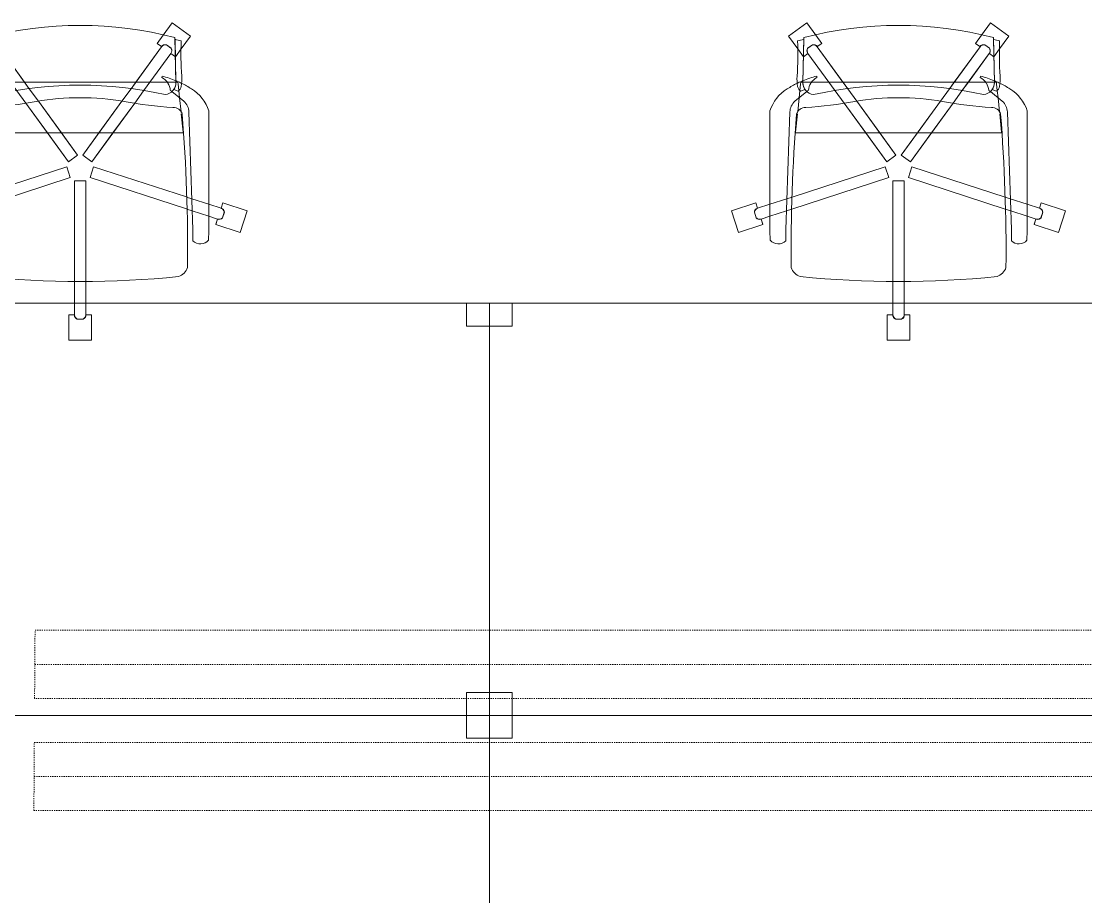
# Model space of a CAD drawing. Header units: inches. Extents: x 385 to 2249, y -1773 to -36.
# Drawn here: x 1760.9 to 1854.5, y -1471.2 to -1394.1 of the extents above; entities that cross this region are included whole.
import ezdxf

# ---------------------------------------------------------------- set-up
doc = ezdxf.new("R2010")
doc.units = ezdxf.units.IN
doc.header["$MEASUREMENT"] = 0
doc.linetypes.add('Dash 1_32_', pattern=[0.0625, 0.03125, -0.03125])
doc.layers.add('A-DETL', color=90, linetype='Continuous', lineweight=9)
doc.layers.add('I-FURN', color=30, linetype='Continuous', lineweight=9)

# ---------------------------------------------------------------- blocks, each defined once
blk = doc.blocks.new('Rectangular Table - Rectangular Table-5809077-Level 6 POWER _ SIGNAL')
at = {"layer": 'I-FURN'}
for p, q in [((-34, 18.131), (-36, 18.131)), ((-36, 18.131), (-36, 16.131)), ((-36, 16.131), (-36, 18.131)), ((-36, 18.131), (-34, 18.131)), ((36, 18.131), (-36, 18.131)), ((-36, 18.131), (-36, -18.131)), ((-36, -18.131), (-36, 18.131)), ((-36, 18.131), (36, 18.131)), ((-34, 16.131), (-34, 18.131)), ((-34, 18.131), (-34, 16.131)), ((34, 18.131), (34, 16.131)), ((36, 18.131), (34, 18.131)), ((34, 18.131), (36, 18.131)), ((34, 16.131), (34, 18.131)), ((36, 16.131), (36, 18.131)), ((36, 18.131), (36, 16.131)), ((36, -18.131), (36, 18.131)), ((36, 18.131), (36, -18.131)), ((-36, 16.131), (-34, 16.131)), ((-34, 16.131), (-36, 16.131)), ((34, 16.131), (36, 16.131)), ((36, 16.131), (34, 16.131)), ((-34, -16.131), (-36, -16.131)), ((-36, -16.131), (-36, -18.131)), ((-36, -18.131), (-36, -16.131)), ((-36, -16.131), (-34, -16.131)), ((-34, -18.131), (-34, -16.131)), ((-34, -16.131), (-34, -18.131)), ((36, -16.131), (34, -16.131)), ((34, -16.131), (34, -18.131)), ((34, -18.131), (34, -16.131)), ((34, -16.131), (36, -16.131)), ((36, -18.131), (36, -16.131)), ((36, -16.131), (36, -18.131)), ((-36, -18.131), (-34, -18.131)), ((-34, -18.131), (-36, -18.131)), ((-36, -18.131), (36, -18.131)), ((36, -18.131), (-36, -18.131)), ((34, -18.131), (36, -18.131)), ((36, -18.131), (34, -18.131))]:
    blk.add_line(p, q, dxfattribs=at)
blk = doc.blocks.new('F-Haworth_Chair_X99-Seminar - X99 Advanced Seminar Chair-V100-Level 6 POWER _ SIGNAL')
at = {"layer": 'I-FURN'}
for p, q in [((-1, 15.125), (1, 15.125)), ((-1, 12.875), (-1, 15.125)), ((-1, 15.125), (1, 15.125)), ((-1, 12.875), (-1, 15.125)), ((1, 15.125), (1, 12.875)), ((1, 15.125), (1, 12.875)), ((0.257, 13.26), (-0.257, 13.26)), ((0.257, 13.26), (-0.257, 13.26)), ((-0.25, 13.25), (0.25, 13.25)), ((-0.25, 13.25), (0.25, 13.25)), ((-0.517, 12.875), (-1, 12.875)), ((-0.517, 12.875), (-1, 12.875)), ((-0.5, 11.869), (-0.5, 12.875)), ((-0.5, 11.869), (-0.5, 12.875)), ((0.5, 12.875), (0.5, 11.869)), ((0.5, 12.875), (0.5, 11.869)), ((1, 12.875), (0.517, 12.875)), ((1, 12.875), (0.517, 12.875)), ((-0.5, 9.906), (-0.5, 11.849)), ((-0.5, 9.906), (-0.5, 11.849)), ((0.5, 11.849), (0.5, 9.906)), ((0.5, 11.849), (0.5, 9.906)), ((-0.5, 1.077), (-0.5, 9.906)), ((-0.5, 1.077), (-0.5, 9.906)), ((0.5, 9.906), (0.5, 1.077)), ((0.5, 9.906), (0.5, 1.077)), ((-14.694, 3.723), (-14.076, 5.625)), ((-14.694, 3.723), (-14.076, 5.625)), ((-14.076, 5.625), (-11.936, 4.93)), ((-14.076, 5.625), (-11.936, 4.93)), ((-11.324, 5.482), (-11.295, 6.317)), ((-9.919, 6.365), (-9.919, 5.365)), ((9.919, 5.365), (9.919, 6.365)), ((11.295, 6.317), (11.324, 5.482)), ((11.936, 4.93), (14.076, 5.625)), ((11.936, 4.93), (14.076, 5.625)), ((14.076, 5.625), (14.694, 3.723)), ((14.076, 5.625), (14.694, 3.723)), ((-11.936, 4.93), (-12.085, 4.47)), ((-11.941, 4.914), (-12.085, 4.47)), ((-11.936, 4.93), (-11.941, 4.914)), ((-11.324, -5.058), (-11.324, 5.482)), ((-9.919, 5.365), (-9.567, -4.966)), ((9.567, -4.966), (9.919, 5.365)), ((11.324, 5.482), (11.324, -5.058)), ((11.941, 4.914), (11.936, 4.93)), ((12.085, 4.47), (11.936, 4.93)), ((12.085, 4.47), (11.941, 4.914)), ((-12.532, 4.342), (-12.691, 3.853)), ((-12.532, 4.342), (-12.691, 3.853)), ((-12.679, 3.857), (-12.524, 4.332)), ((-12.679, 3.857), (-12.524, 4.332)), ((-12.09, 4.454), (-11.324, 4.205)), ((-12.09, 4.454), (-11.324, 4.205)), ((-11.324, 4.205), (-9.863, 3.73)), ((-11.324, 4.205), (-9.863, 3.73)), ((9.863, 3.73), (11.324, 4.205)), ((9.863, 3.73), (11.324, 4.205)), ((11.324, 4.205), (12.09, 4.454)), ((11.324, 4.205), (12.09, 4.454)), ((12.524, 4.332), (12.679, 3.857)), ((12.524, 4.332), (12.679, 3.857)), ((12.691, 3.853), (12.532, 4.342)), ((12.691, 3.853), (12.532, 4.342)), ((-12.554, 3.028), (-14.694, 3.723)), ((-12.554, 3.028), (-14.694, 3.723)), ((-12.405, 3.487), (-12.554, 3.028)), ((-12.405, 3.487), (-12.554, 3.028)), ((-11.324, 3.154), (-12.399, 3.503)), ((-11.324, 3.154), (-12.399, 3.503)), ((-9.827, 2.667), (-11.324, 3.154)), ((-9.827, 2.667), (-11.324, 3.154)), ((-9.863, 3.73), (-9.381, 3.574)), ((-9.863, 3.73), (-9.381, 3.574)), ((-9.381, 3.574), (-0.87, 0.808)), ((-9.381, 3.574), (-0.87, 0.808)), ((0.87, 0.808), (9.381, 3.574)), ((0.87, 0.808), (9.381, 3.574)), ((9.381, 3.574), (9.863, 3.73)), ((9.381, 3.574), (9.863, 3.73)), ((11.324, 3.154), (9.827, 2.667)), ((11.324, 3.154), (9.827, 2.667)), ((12.399, 3.503), (11.324, 3.154)), ((12.399, 3.503), (11.324, 3.154)), ((12.554, 3.028), (12.405, 3.487)), ((12.554, 3.028), (12.405, 3.487)), ((14.694, 3.723), (12.554, 3.028)), ((14.694, 3.723), (12.554, 3.028)), ((-9.368, 2.518), (-9.827, 2.667)), ((-9.368, 2.518), (-9.827, 2.667)), ((-1.179, -0.143), (-9.368, 2.518)), ((-1.179, -0.143), (-9.368, 2.518)), ((9.368, 2.518), (1.179, -0.143)), ((9.368, 2.518), (1.179, -0.143)), ((9.827, 2.667), (9.368, 2.518)), ((9.827, 2.667), (9.368, 2.518)), ((0.5, 1.077), (-0.5, 1.077)), ((0.5, 1.077), (-0.5, 1.077)), ((-0.87, 0.808), (-1.179, -0.143)), ((-0.87, 0.808), (-1.179, -0.143)), ((1.179, -0.143), (0.87, 0.808)), ((1.179, -0.143), (0.87, 0.808)), ((-4.794, -5.748), (-1.038, -0.578)), ((-2.886, -3.122), (-1.038, -0.578)), ((-1.038, -0.578), (-0.229, -1.165)), ((-1.038, -0.578), (-0.229, -1.165)), ((0.229, -1.165), (1.038, -0.578)), ((0.229, -1.165), (1.038, -0.578)), ((1.038, -0.578), (2.886, -3.122)), ((1.038, -0.578), (4.794, -5.748)), ((-0.229, -1.165), (-3.676, -5.911)), ((-0.229, -1.165), (-1.65, -3.122)), ((1.65, -3.122), (0.229, -1.165)), ((3.676, -5.911), (0.229, -1.165)), ((-9.066, -3.197), (-9.074, -3.122)), ((-9.071, -3.122), (-2.886, -3.122)), ((-8.898, -4.801), (-9.066, -3.197)), ((-4.794, -5.748), (-2.886, -3.122)), ((-1.65, -3.122), (-3.676, -5.911)), ((-2.886, -3.122), (-1.65, -3.122)), ((-1.65, -3.122), (1.65, -3.122)), ((1.65, -3.122), (2.886, -3.122)), ((3.676, -5.911), (1.65, -3.122)), ((2.886, -3.122), (9.071, -3.122)), ((2.886, -3.122), (4.794, -5.748)), ((9.066, -3.197), (8.898, -4.801)), ((9.074, -3.122), (9.066, -3.197)), ((-8.878, -4.986), (-8.886, -4.91)), ((-8.748, -6.225), (-8.878, -4.986)), ((8.878, -4.986), (8.748, -6.225)), ((8.886, -4.91), (8.878, -4.986)), ((-9.126, -5.919), (-8.071, -6.772)), ((-8.681, -6.866), (-8.748, -6.225)), ((-5.574, -6.821), (-4.794, -5.748)), ((-5.574, -6.821), (-4.794, -5.748)), ((-3.676, -5.911), (-4.473, -7.007)), ((-3.676, -5.911), (-4.473, -7.007)), ((4.473, -7.007), (3.676, -5.911)), ((4.473, -7.007), (3.676, -5.911)), ((4.794, -5.748), (5.574, -6.821)), ((4.794, -5.748), (5.574, -6.821)), ((8.071, -6.772), (9.126, -5.919)), ((8.748, -6.225), (8.681, -6.866)), ((-8.623, -7.419), (-8.681, -6.866)), ((-8.604, -7.597), (-8.621, -7.429)), ((-8.61, -6.81), (-8.235, -6.946)), ((-8.03, -6.805), (-7.947, -6.872)), ((-7.972, -10.122), (-5.574, -6.821)), ((-4.473, -7.007), (-7.163, -10.71)), ((-6.138, -7.597), (-5.574, -6.821)), ((-4.473, -7.007), (-4.902, -7.597)), ((4.902, -7.597), (4.473, -7.007)), ((7.163, -10.71), (4.473, -7.007)), ((5.574, -6.821), (6.138, -7.597)), ((5.574, -6.821), (7.972, -10.122)), ((7.947, -6.872), (8.03, -6.805)), ((8.235, -6.946), (8.61, -6.81)), ((8.621, -7.429), (8.604, -7.597)), ((8.681, -6.866), (8.623, -7.419)), ((-8.488, -7.597), (-8.562, -7.597)), ((-8.423, -7.569), (-8.345, -11.369)), ((-8.342, -11.518), (-8.423, -7.569)), ((-7.645, -7.597), (-8.402, -7.597)), ((-7.972, -10.122), (-6.138, -7.597)), ((-6.138, -7.597), (-7.645, -7.597)), ((-7.182, -7.994), (-7.207, -8.133)), ((-4.902, -7.597), (-7.163, -10.71)), ((-4.902, -7.597), (-6.138, -7.597)), ((4.902, -7.597), (-4.902, -7.597)), ((6.138, -7.597), (4.902, -7.597)), ((7.163, -10.71), (4.902, -7.597)), ((7.645, -7.597), (6.138, -7.597)), ((6.138, -7.597), (7.972, -10.122)), ((7.207, -8.133), (7.182, -7.994)), ((8.402, -7.597), (7.645, -7.597)), ((8.423, -7.569), (8.342, -11.518)), ((8.345, -11.369), (8.423, -7.569)), ((8.562, -7.597), (8.488, -7.597)), ((-8.879, -10.52), (-8.377, -9.828)), ((-8.879, -10.52), (-8.377, -9.828)), ((-8.376, -9.829), (-7.986, -10.112)), ((-8.376, -9.829), (-7.986, -10.112)), ((7.986, -10.112), (8.376, -9.829)), ((7.986, -10.112), (8.376, -9.829)), ((8.377, -9.828), (8.879, -10.52)), ((8.377, -9.828), (8.879, -10.52)), ((-9.699, -11.649), (-8.879, -10.52)), ((-9.699, -11.649), (-8.879, -10.52)), ((-8.002, -10.577), (-7.586, -10.879)), ((-8.002, -10.577), (-7.586, -10.879)), ((-7.586, -10.866), (-7.99, -10.573)), ((-7.586, -10.866), (-7.99, -10.573)), ((-6.759, -11.004), (-7.291, -11.736)), ((-6.759, -11.004), (-7.291, -11.736)), ((-7.15, -10.72), (-6.759, -11.004)), ((-7.15, -10.72), (-6.759, -11.004)), ((6.759, -11.004), (7.15, -10.72)), ((6.759, -11.004), (7.15, -10.72)), ((7.291, -11.737), (6.759, -11.004)), ((7.291, -11.737), (6.759, -11.004)), ((7.99, -10.573), (7.586, -10.866)), ((7.99, -10.573), (7.586, -10.866)), ((7.586, -10.879), (8.002, -10.577)), ((7.586, -10.879), (8.002, -10.577)), ((8.879, -10.52), (9.699, -11.649)), ((8.879, -10.52), (9.699, -11.649)), ((-8.081, -12.824), (-9.699, -11.649)), ((-8.081, -12.824), (-9.699, -11.649)), ((-7.291, -11.736), (-8.081, -12.824)), ((-7.291, -11.736), (-8.081, -12.824)), ((8.081, -12.824), (7.291, -11.737)), ((8.081, -12.824), (7.291, -11.737)), ((9.699, -11.649), (8.081, -12.824)), ((9.699, -11.649), (8.081, -12.824))]:
    blk.add_line(p, q, dxfattribs=at)
for centre, radius, start, end in [((-0.11, 12.881), 0.407, 111.16515, 180.83485), ((-0.11, 12.881), 0.407, 111.16515, 180.83485), ((-0.094, 12.875), 0.406, 112.61986, 180), ((-0.094, 12.875), 0.406, 126.09589, 166.52397), ((-0.094, 12.875), 0.406, 112.61986, 126.09589), ((0.094, 12.875), 0.406, 53.90411, 67.38014), ((0.094, 12.875), 0.406, 0, 67.38014), ((0.11, 12.881), 0.407, 359.16515, 68.83485), ((0.11, 12.881), 0.407, 359.16515, 68.83485), ((0.094, 12.875), 0.406, 0, 53.90411), ((-0.094, 12.875), 0.406, 166.52397, 180), ((-8.213, 8.279), 1.314, 110.04325, 159.95675), ((0, -75.008), 84.963, 84.14745, 95.85255), ((8.213, 8.279), 1.314, 20.04325, 69.95675), ((144.065, 7.322), 153.519, 179.47495, 184.52132), ((-144.065, 7.322), 153.519, 355.47868, 0.52505), ((-10.584, 5.679), 0.956, 45.89014, 138.10986), ((10.584, 5.679), 0.956, 41.89014, 134.10986), ((-12.285, 3.876), 0.407, 183.16515, 252.83485), ((-12.285, 3.876), 0.407, 183.16515, 252.83485), ((-12.274, 3.889), 0.406, 184.61986, 198.09589), ((-12.274, 3.889), 0.406, 184.61986, 252), ((-12.274, 3.889), 0.406, 198.09589, 235.00811), ((-12.216, 4.085), 0.407, 71.16515, 140.83485), ((-12.216, 4.085), 0.407, 71.16515, 140.83485), ((-12.216, 4.068), 0.406, 72, 139.38014), ((-12.216, 4.068), 0.406, 135.77502, 139.38014), ((-12.216, 4.068), 0.406, 85.47603, 135.77502), ((-12.216, 4.068), 0.406, 72, 85.47603), ((12.216, 4.085), 0.407, 39.16515, 108.83485), ((12.216, 4.085), 0.407, 39.16515, 108.83485), ((12.216, 4.068), 0.406, 81.04795, 108), ((12.216, 4.068), 0.406, 40.61986, 108), ((12.216, 4.068), 0.406, 40.61986, 81.04795), ((12.274, 3.889), 0.406, 288, 355.38014), ((12.274, 3.889), 0.406, 288, 341.90411), ((12.285, 3.876), 0.407, 287.16515, 356.83485), ((12.285, 3.876), 0.407, 287.16515, 356.83485), ((12.274, 3.889), 0.406, 341.90411, 355.38014), ((-12.274, 3.889), 0.406, 235.00811, 238.52397), ((-12.274, 3.889), 0.406, 238.52397, 252), ((-7.872, -3.924), 3.634, 198.17893, 238.04781), ((-8.183, -4.904), 1.385, 182.80127, 227.10784), ((-8.236, -4.592), 0.763, 194.23375, 275.76625), ((-11.319, -48.077), 42.842, 79.97666, 85.76994), ((11.319, -48.077), 42.842, 94.23006, 100.02334), ((8.236, -4.592), 0.763, 264.23375, 345.76625), ((8.183, -4.904), 1.385, 312.89216, 357.19873), ((7.872, -3.924), 3.634, 301.95219, 341.82107), ((-7.37, -7.548), 1.054, 95.95537, 181.17861), ((0, 26.495), 33.832, 257.22846, 282.77154), ((0, 15.966), 22.194, 259.97666, 280.02334), ((7.37, -7.548), 1.054, 358.82139, 84.04463), ((-4.708, 1.148), 9.612, 238.04781, 243.99641), ((-5.201, -7.865), 3.739, 170.09358, 184.01435), ((-4.708, 1.148), 9.612, 243.99641, 246.49061), ((-8.28, -7.327), 0.613, 122.54268, 170.09358), ((-7.37, -7.548), 1.054, 145.20015, 181.17861), ((-6.554, -6.763), 1.382, 185.08783, 212.4248), ((6.554, -6.763), 1.382, 327.5752, 354.91217), ((7.37, -7.548), 1.054, 358.82139, 34.79985), ((4.708, 1.148), 9.612, 293.50939, 296.00359), ((8.28, -7.327), 0.613, 9.90642, 57.45732), ((5.201, -7.865), 3.739, 355.98565, 9.90642), ((4.708, 1.148), 9.612, 296.00359, 301.95219), ((-36.062, -10.03), 27.198, 357.48818, 4.01435), ((-4.708, 1.148), 9.612, 246.63933, 247.07299), ((-4.708, 1.148), 9.612, 247.2631, 254.93341), ((-6.554, -6.763), 1.382, 214.01874, 242.94966), ((6.554, -6.763), 1.382, 297.05034, 325.98126), ((4.708, 1.148), 9.612, 285.06659, 292.7369), ((4.708, 1.148), 9.612, 292.92701, 293.36067), ((36.062, -10.03), 27.198, 175.98565, 182.51182), ((-7.66, -10.356), 0.407, 143.16515, 212.83485), ((-7.66, -10.356), 0.407, 143.16515, 212.83485), ((-7.644, -10.361), 0.406, 144, 211.38014), ((-7.644, -10.361), 0.406, 144, 211.38014), ((7.644, -10.361), 0.406, 328.61986, 36), ((7.644, -10.361), 0.406, 328.61986, 36), ((7.66, -10.356), 0.407, 327.16515, 36.83485), ((7.66, -10.356), 0.407, 327.16515, 36.83485), ((0.002, 20.729), 33.165, 254.44776, 255.42343), ((-7.492, -10.471), 0.406, 256.61986, 324), ((-7.482, -10.486), 0.407, 255.16515, 324.83485), ((-7.482, -10.486), 0.407, 255.16515, 324.83485), ((-7.492, -10.471), 0.406, 256.61986, 297.04795), ((-7.492, -10.471), 0.406, 297.04795, 324), ((7.482, -10.486), 0.407, 215.16515, 284.83485), ((7.482, -10.486), 0.407, 215.16515, 284.83485), ((7.492, -10.471), 0.406, 216, 256.42808), ((7.492, -10.471), 0.406, 216, 283.38014), ((7.492, -10.471), 0.406, 256.42808, 283.38014), ((-0.002, 20.729), 33.165, 284.57657, 285.55224), ((0.001, 20.292), 32.885, 255.30403, 284.69254)]:
    blk.add_arc(centre, radius, start, end, dxfattribs=at)
blk = doc.blocks.new('Rectangular Table - Rectangular Table-5809076-Level 6 POWER _ SIGNAL')
at = {"layer": 'I-FURN'}
for p, q in [((-34, 18.131), (-36, 18.131)), ((-36, 18.131), (-36, 16.131)), ((-36, 16.131), (-36, 18.131)), ((-36, 18.131), (-34, 18.131)), ((36, 18.131), (-36, 18.131)), ((-36, 18.131), (-36, -18.131)), ((-36, -18.131), (-36, 18.131)), ((-36, 18.131), (36, 18.131)), ((-34, 16.131), (-34, 18.131)), ((-34, 18.131), (-34, 16.131)), ((34, 18.131), (34, 16.131)), ((36, 18.131), (34, 18.131)), ((34, 18.131), (36, 18.131)), ((34, 16.131), (34, 18.131)), ((36, 16.131), (36, 18.131)), ((36, 18.131), (36, 16.131)), ((36, -18.131), (36, 18.131)), ((36, 18.131), (36, -18.131)), ((-36, 16.131), (-34, 16.131)), ((-34, 16.131), (-36, 16.131)), ((34, 16.131), (36, 16.131)), ((36, 16.131), (34, 16.131)), ((-34, -16.131), (-36, -16.131)), ((-36, -16.131), (-36, -18.131)), ((-36, -18.131), (-36, -16.131)), ((-36, -16.131), (-34, -16.131)), ((-34, -18.131), (-34, -16.131)), ((-34, -16.131), (-34, -18.131)), ((36, -16.131), (34, -16.131)), ((34, -16.131), (34, -18.131)), ((34, -18.131), (34, -16.131)), ((34, -16.131), (36, -16.131)), ((36, -18.131), (36, -16.131)), ((36, -16.131), (36, -18.131)), ((-36, -18.131), (-34, -18.131)), ((-34, -18.131), (-36, -18.131)), ((-36, -18.131), (36, -18.131)), ((36, -18.131), (-36, -18.131)), ((34, -18.131), (36, -18.131)), ((36, -18.131), (34, -18.131))]:
    blk.add_line(p, q, dxfattribs=at)
blk = doc.blocks.new('F-Haworth_Chair_X99-Seminar - X99 Advanced Seminar Chair-V109-Level 6 POWER _ SIGNAL')
at = {"layer": 'I-FURN'}
for p, q in [((-1, 15.125), (1, 15.125)), ((-1, 12.875), (-1, 15.125)), ((-1, 15.125), (1, 15.125)), ((-1, 12.875), (-1, 15.125)), ((1, 15.125), (1, 12.875)), ((1, 15.125), (1, 12.875)), ((0.257, 13.26), (-0.257, 13.26)), ((0.257, 13.26), (-0.257, 13.26)), ((-0.25, 13.25), (0.25, 13.25)), ((-0.25, 13.25), (0.25, 13.25)), ((-0.517, 12.875), (-1, 12.875)), ((-0.517, 12.875), (-1, 12.875)), ((-0.5, 11.869), (-0.5, 12.875)), ((-0.5, 11.869), (-0.5, 12.875)), ((0.5, 12.875), (0.5, 11.869)), ((0.5, 12.875), (0.5, 11.869)), ((1, 12.875), (0.517, 12.875)), ((1, 12.875), (0.517, 12.875)), ((-0.5, 9.906), (-0.5, 11.849)), ((-0.5, 9.906), (-0.5, 11.849)), ((0.5, 11.849), (0.5, 9.906)), ((0.5, 11.849), (0.5, 9.906)), ((-0.5, 1.077), (-0.5, 9.906)), ((-0.5, 1.077), (-0.5, 9.906)), ((0.5, 9.906), (0.5, 1.077)), ((0.5, 9.906), (0.5, 1.077)), ((-14.694, 3.723), (-14.076, 5.625)), ((-14.694, 3.723), (-14.076, 5.625)), ((-14.076, 5.625), (-11.936, 4.93)), ((-14.076, 5.625), (-11.936, 4.93)), ((-11.324, 5.482), (-11.295, 6.317)), ((-9.919, 6.365), (-9.919, 5.365)), ((9.919, 5.365), (9.919, 6.365)), ((11.295, 6.317), (11.324, 5.482)), ((11.936, 4.93), (14.076, 5.625)), ((11.936, 4.93), (14.076, 5.625)), ((14.076, 5.625), (14.694, 3.723)), ((14.076, 5.625), (14.694, 3.723)), ((-11.936, 4.93), (-12.085, 4.47)), ((-11.941, 4.914), (-12.085, 4.47)), ((-11.936, 4.93), (-11.941, 4.914)), ((-11.324, -5.058), (-11.324, 5.482)), ((-9.919, 5.365), (-9.567, -4.966)), ((9.567, -4.966), (9.919, 5.365)), ((11.324, 5.482), (11.324, -5.058)), ((11.941, 4.914), (11.936, 4.93)), ((12.085, 4.47), (11.936, 4.93)), ((12.085, 4.47), (11.941, 4.914)), ((-12.532, 4.342), (-12.691, 3.853)), ((-12.532, 4.342), (-12.691, 3.853)), ((-12.679, 3.857), (-12.524, 4.332)), ((-12.679, 3.857), (-12.524, 4.332)), ((-12.09, 4.454), (-11.324, 4.205)), ((-12.09, 4.454), (-11.324, 4.205)), ((-11.324, 4.205), (-9.863, 3.73)), ((-11.324, 4.205), (-9.863, 3.73)), ((9.863, 3.73), (11.324, 4.205)), ((9.863, 3.73), (11.324, 4.205)), ((11.324, 4.205), (12.09, 4.454)), ((11.324, 4.205), (12.09, 4.454)), ((12.524, 4.332), (12.679, 3.857)), ((12.524, 4.332), (12.679, 3.857)), ((12.691, 3.853), (12.532, 4.342)), ((12.691, 3.853), (12.532, 4.342)), ((-12.554, 3.028), (-14.694, 3.723)), ((-12.554, 3.028), (-14.694, 3.723)), ((-12.405, 3.487), (-12.554, 3.028)), ((-12.405, 3.487), (-12.554, 3.028)), ((-11.324, 3.154), (-12.399, 3.503)), ((-11.324, 3.154), (-12.399, 3.503)), ((-9.827, 2.667), (-11.324, 3.154)), ((-9.827, 2.667), (-11.324, 3.154)), ((-9.863, 3.73), (-9.381, 3.574)), ((-9.863, 3.73), (-9.381, 3.574)), ((-9.341, 3.561), (-0.87, 0.808)), ((-9.341, 3.561), (-0.87, 0.808)), ((0.87, 0.808), (9.381, 3.574)), ((0.87, 0.808), (9.381, 3.574)), ((9.381, 3.574), (9.863, 3.73)), ((9.381, 3.574), (9.863, 3.73)), ((11.324, 3.154), (9.827, 2.667)), ((11.324, 3.154), (9.827, 2.667)), ((12.399, 3.503), (11.324, 3.154)), ((12.399, 3.503), (11.324, 3.154)), ((12.554, 3.028), (12.405, 3.487)), ((12.554, 3.028), (12.405, 3.487)), ((14.694, 3.723), (12.554, 3.028)), ((14.694, 3.723), (12.554, 3.028)), ((-9.368, 2.518), (-9.827, 2.667)), ((-9.368, 2.518), (-9.827, 2.667)), ((-1.179, -0.143), (-9.341, 2.509)), ((-1.179, -0.143), (-9.341, 2.509)), ((9.368, 2.518), (1.179, -0.143)), ((9.368, 2.518), (1.179, -0.143)), ((9.827, 2.667), (9.368, 2.518)), ((9.827, 2.667), (9.368, 2.518)), ((0.5, 1.077), (-0.5, 1.077)), ((0.5, 1.077), (-0.5, 1.077)), ((-0.87, 0.808), (-1.179, -0.143)), ((-0.87, 0.808), (-1.179, -0.143)), ((1.179, -0.143), (0.87, 0.808)), ((1.179, -0.143), (0.87, 0.808)), ((-4.794, -5.748), (-1.038, -0.578)), ((-2.886, -3.122), (-1.038, -0.578)), ((-1.038, -0.578), (-0.229, -1.165)), ((-1.038, -0.578), (-0.229, -1.165)), ((0.229, -1.165), (1.038, -0.578)), ((0.229, -1.165), (1.038, -0.578)), ((1.038, -0.578), (2.886, -3.122)), ((1.038, -0.578), (4.794, -5.748)), ((-0.229, -1.165), (-3.676, -5.911)), ((-0.229, -1.165), (-1.65, -3.122)), ((1.65, -3.122), (0.229, -1.165)), ((3.676, -5.911), (0.229, -1.165)), ((-9.066, -3.197), (-9.074, -3.122)), ((-9.071, -3.122), (-2.886, -3.122)), ((-8.898, -4.801), (-9.066, -3.197)), ((-4.794, -5.748), (-2.886, -3.122)), ((-1.65, -3.122), (-3.676, -5.911)), ((-2.886, -3.122), (-1.65, -3.122)), ((-1.65, -3.122), (1.65, -3.122)), ((1.65, -3.122), (2.886, -3.122)), ((3.676, -5.911), (1.65, -3.122)), ((2.886, -3.122), (9.071, -3.122)), ((2.886, -3.122), (4.794, -5.748)), ((9.066, -3.197), (8.898, -4.801)), ((9.074, -3.122), (9.066, -3.197)), ((-8.878, -4.986), (-8.886, -4.91)), ((-8.748, -6.225), (-8.878, -4.986)), ((8.878, -4.986), (8.748, -6.225)), ((8.886, -4.91), (8.878, -4.986)), ((-9.126, -5.919), (-8.071, -6.772)), ((-8.681, -6.866), (-8.748, -6.225)), ((-5.574, -6.821), (-4.794, -5.748)), ((-5.574, -6.821), (-4.794, -5.748)), ((-3.676, -5.911), (-4.473, -7.007)), ((-3.676, -5.911), (-4.473, -7.007)), ((4.473, -7.007), (3.676, -5.911)), ((4.473, -7.007), (3.676, -5.911)), ((4.794, -5.748), (5.574, -6.821)), ((4.794, -5.748), (5.574, -6.821)), ((8.071, -6.772), (9.126, -5.919)), ((8.748, -6.225), (8.681, -6.866)), ((-8.623, -7.419), (-8.681, -6.866)), ((-8.604, -7.597), (-8.621, -7.429)), ((-8.61, -6.81), (-8.235, -6.946)), ((-8.03, -6.805), (-7.947, -6.872)), ((-7.972, -10.122), (-5.574, -6.821)), ((-4.473, -7.007), (-7.163, -10.71)), ((-6.138, -7.597), (-5.574, -6.821)), ((-4.473, -7.007), (-4.902, -7.597)), ((4.902, -7.597), (4.473, -7.007)), ((7.163, -10.71), (4.473, -7.007)), ((5.574, -6.821), (6.138, -7.597)), ((5.574, -6.821), (7.972, -10.122)), ((7.947, -6.872), (8.03, -6.805)), ((8.235, -6.946), (8.61, -6.81)), ((8.621, -7.429), (8.604, -7.597)), ((8.681, -6.866), (8.623, -7.419)), ((-8.488, -7.597), (-8.562, -7.597)), ((-8.423, -7.569), (-8.345, -11.369)), ((-8.342, -11.518), (-8.423, -7.569)), ((-7.645, -7.597), (-8.402, -7.597)), ((-7.972, -10.122), (-6.138, -7.597)), ((-6.138, -7.597), (-7.645, -7.597)), ((-7.182, -7.994), (-7.207, -8.133)), ((-4.902, -7.597), (-7.163, -10.71)), ((-4.902, -7.597), (-6.138, -7.597)), ((4.902, -7.597), (-4.902, -7.597)), ((6.138, -7.597), (4.902, -7.597)), ((7.163, -10.71), (4.902, -7.597)), ((7.645, -7.597), (6.138, -7.597)), ((6.138, -7.597), (7.972, -10.122)), ((7.207, -8.133), (7.182, -7.994)), ((8.402, -7.597), (7.645, -7.597)), ((8.423, -7.569), (8.342, -11.518)), ((8.345, -11.369), (8.423, -7.569)), ((8.562, -7.597), (8.488, -7.597)), ((-8.879, -10.52), (-8.377, -9.828)), ((-8.879, -10.52), (-8.377, -9.828)), ((-8.376, -9.829), (-7.986, -10.112)), ((-8.376, -9.829), (-7.986, -10.112)), ((7.986, -10.112), (8.376, -9.829)), ((7.986, -10.112), (8.376, -9.829)), ((8.377, -9.828), (8.879, -10.52)), ((8.377, -9.828), (8.879, -10.52)), ((-9.699, -11.649), (-8.879, -10.52)), ((-9.699, -11.649), (-8.879, -10.52)), ((-8.002, -10.577), (-7.586, -10.879)), ((-8.002, -10.577), (-7.586, -10.879)), ((-7.586, -10.866), (-7.99, -10.573)), ((-7.586, -10.866), (-7.99, -10.573)), ((-6.759, -11.004), (-7.291, -11.736)), ((-6.759, -11.004), (-7.291, -11.736)), ((-7.15, -10.72), (-6.759, -11.004)), ((-7.15, -10.72), (-6.759, -11.004)), ((6.759, -11.004), (7.15, -10.72)), ((6.759, -11.004), (7.15, -10.72)), ((7.291, -11.737), (6.759, -11.004)), ((7.291, -11.737), (6.759, -11.004)), ((7.99, -10.573), (7.586, -10.866)), ((7.99, -10.573), (7.586, -10.866)), ((7.586, -10.879), (8.002, -10.577)), ((7.586, -10.879), (8.002, -10.577)), ((8.879, -10.52), (9.699, -11.649)), ((8.879, -10.52), (9.699, -11.649)), ((-8.081, -12.824), (-9.699, -11.649)), ((-8.081, -12.824), (-9.699, -11.649)), ((-7.291, -11.736), (-8.081, -12.824)), ((-7.291, -11.736), (-8.081, -12.824)), ((8.081, -12.824), (7.291, -11.737)), ((8.081, -12.824), (7.291, -11.737)), ((9.699, -11.649), (8.081, -12.824)), ((9.699, -11.649), (8.081, -12.824))]:
    blk.add_line(p, q, dxfattribs=at)
for centre, radius, start, end in [((-0.11, 12.881), 0.407, 111.16515, 180.83485), ((-0.11, 12.881), 0.407, 139.03303, 180.83485), ((-0.094, 12.875), 0.406, 112.61986, 180), ((-0.094, 12.875), 0.406, 126.09589, 166.52397), ((-0.11, 12.881), 0.407, 111.16515, 139.03303), ((-0.094, 12.875), 0.406, 112.61986, 126.09589), ((0.094, 12.875), 0.406, 53.90411, 67.38014), ((0.094, 12.875), 0.406, 0, 67.38014), ((0.11, 12.881), 0.407, 27.03303, 68.83485), ((0.11, 12.881), 0.407, 359.16515, 68.83485), ((0.094, 12.875), 0.406, 0, 53.90411), ((-0.094, 12.875), 0.406, 166.52397, 180), ((0.11, 12.881), 0.407, 13.09909, 27.03303), ((0.11, 12.881), 0.407, 359.16515, 13.09909), ((-8.213, 8.279), 1.314, 110.04325, 159.95675), ((0, -75.008), 84.963, 84.14745, 95.85255), ((8.213, 8.279), 1.314, 20.04325, 69.95675), ((144.065, 7.322), 153.519, 179.47495, 184.52132), ((-144.065, 7.322), 153.519, 355.47868, 0.52505), ((-10.584, 5.679), 0.956, 45.89014, 138.10986), ((10.584, 5.679), 0.956, 41.89014, 134.10986), ((-12.285, 3.876), 0.407, 183.16515, 252.83485), ((-12.285, 3.876), 0.407, 183.16515, 252.83485), ((-12.274, 3.889), 0.406, 184.61986, 198.09589), ((-12.274, 3.889), 0.406, 184.61986, 252), ((-12.274, 3.889), 0.406, 198.09589, 238.52397), ((-12.216, 4.085), 0.407, 71.16515, 140.83485), ((-12.216, 4.085), 0.407, 71.16515, 140.83485), ((-12.216, 4.068), 0.406, 85.47603, 139.38014), ((-12.216, 4.068), 0.406, 72, 139.38014), ((-12.216, 4.068), 0.406, 72, 85.47603), ((12.216, 4.085), 0.407, 39.16515, 108.83485), ((12.216, 4.085), 0.407, 39.16515, 108.83485), ((12.216, 4.068), 0.406, 81.04795, 108), ((12.216, 4.068), 0.406, 40.61986, 108), ((12.216, 4.068), 0.406, 40.61986, 81.04795), ((12.274, 3.889), 0.406, 288, 355.38014), ((12.274, 3.889), 0.406, 288, 341.90411), ((12.285, 3.876), 0.407, 287.16515, 356.83485), ((12.285, 3.876), 0.407, 287.16515, 356.83485), ((12.274, 3.889), 0.406, 341.90411, 355.38014), ((-12.274, 3.889), 0.406, 238.52397, 252), ((-7.872, -3.924), 3.634, 198.17893, 238.04781), ((-8.183, -4.904), 1.385, 182.80127, 227.10784), ((-8.236, -4.592), 0.763, 194.23375, 275.76625), ((-11.319, -48.077), 42.842, 79.97666, 85.76994), ((11.319, -48.077), 42.842, 94.23006, 100.02334), ((8.236, -4.592), 0.763, 264.23375, 345.76625), ((8.183, -4.904), 1.385, 312.89216, 357.19873), ((7.872, -3.924), 3.634, 301.95219, 341.82107), ((-7.37, -7.548), 1.054, 95.95537, 181.17861), ((0, 26.495), 33.832, 257.22846, 282.77154), ((0, 15.966), 22.194, 259.97666, 280.02334), ((7.37, -7.548), 1.054, 358.82139, 84.04463), ((-4.708, 1.148), 9.612, 238.04781, 243.99641), ((-5.201, -7.865), 3.739, 170.09358, 184.01435), ((-4.708, 1.148), 9.612, 243.99641, 246.49061), ((-8.28, -7.327), 0.613, 122.54268, 170.09358), ((-7.37, -7.548), 1.054, 145.20015, 181.17861), ((-6.554, -6.763), 1.382, 185.08783, 212.4248), ((6.554, -6.763), 1.382, 327.5752, 354.91217), ((7.37, -7.548), 1.054, 358.82139, 34.79985), ((4.708, 1.148), 9.612, 293.50939, 296.00359), ((8.28, -7.327), 0.613, 9.90642, 57.45732), ((5.201, -7.865), 3.739, 355.98565, 9.90642), ((4.708, 1.148), 9.612, 296.00359, 301.95219), ((-36.062, -10.03), 27.198, 357.48818, 4.01435), ((-4.708, 1.148), 9.612, 246.63933, 247.07299), ((-4.708, 1.148), 9.612, 247.2631, 254.93341), ((-6.554, -6.763), 1.382, 214.01874, 242.94966), ((6.554, -6.763), 1.382, 297.05034, 325.98126), ((4.708, 1.148), 9.612, 285.06659, 292.7369), ((4.708, 1.148), 9.612, 292.92701, 293.36067), ((36.062, -10.03), 27.198, 175.98565, 182.51182), ((-7.66, -10.356), 0.407, 143.16515, 212.83485), ((-7.66, -10.356), 0.407, 143.16515, 212.83485), ((-7.644, -10.361), 0.406, 144, 211.38014), ((-7.644, -10.361), 0.406, 144, 211.38014), ((7.644, -10.361), 0.406, 328.61986, 36), ((7.644, -10.361), 0.406, 328.61986, 36), ((7.66, -10.356), 0.407, 355.03303, 36.83485), ((7.66, -10.356), 0.407, 327.16515, 36.83485), ((0.002, 20.729), 33.165, 254.44776, 255.42343), ((-7.492, -10.471), 0.406, 256.61986, 324), ((-7.482, -10.486), 0.407, 255.16515, 324.83485), ((-7.482, -10.486), 0.407, 255.16515, 324.83485), ((-7.492, -10.471), 0.406, 256.61986, 297.04795), ((-7.492, -10.471), 0.406, 297.04795, 324), ((7.482, -10.486), 0.407, 215.16515, 229.09909), ((7.482, -10.486), 0.407, 215.16515, 284.83485), ((7.492, -10.471), 0.406, 216, 256.42808), ((7.492, -10.471), 0.406, 216, 283.38014), ((7.482, -10.486), 0.407, 229.09909, 284.83485), ((7.492, -10.471), 0.406, 256.42808, 283.38014), ((7.66, -10.356), 0.407, 327.16515, 355.03303), ((-0.002, 20.729), 33.165, 284.57657, 285.55224), ((0.001, 20.292), 32.885, 255.30403, 284.69254)]:
    blk.add_arc(centre, radius, start, end, dxfattribs=at)

msp = doc.modelspace()

# ---------------------------------------------------------------- linework, layer by layer
at = {"layer": 'A-DETL', "linetype": 'Dash 1_32_', "lineweight": 13}
for p, q in [((1762.097, -1450.72), (1762.116, -1447.72)), ((1762.116, -1447.72), (2165.529, -1447.72)), ((1762.078, -1453.72), (1762.097, -1450.72)), ((1762.097, -1450.72), (2162.51, -1450.72)), ((2159.491, -1453.72), (1762.078, -1453.72)), ((1762.034, -1460.585), (1762.053, -1457.585)), ((1762.053, -1457.585), (2156.923, -1457.585)), ((1762.015, -1463.585), (1762.034, -1460.585)), ((1762.034, -1460.585), (2153.904, -1460.585)), ((2150.885, -1463.585), (1762.015, -1463.585))]:
    msp.add_line(p, q, dxfattribs=at)

# ---------------------------------------------------------------- block references
at = {"layer": 'I-FURN', "rotation": 180}
for name, p in [('F-Haworth_Chair_X99-Seminar - X99 Advanced Seminar Chair-V109-Level 6 POWER _ SIGNAL', (1766.087, -1407.078)), ('F-Haworth_Chair_X99-Seminar - X99 Advanced Seminar Chair-V100-Level 6 POWER _ SIGNAL', (1838.087, -1407.078)), ('Rectangular Table - Rectangular Table-5809077-Level 6 POWER _ SIGNAL', (1766.087, -1437.078)), ('Rectangular Table - Rectangular Table-5809077-Level 6 POWER _ SIGNAL', (1838.087, -1437.078)), ('Rectangular Table - Rectangular Table-5809076-Level 6 POWER _ SIGNAL', (1766.087, -1473.34)), ('Rectangular Table - Rectangular Table-5809076-Level 6 POWER _ SIGNAL', (1838.087, -1473.34))]:
    msp.add_blockref(name, p, dxfattribs=at)

doc.saveas('drawing.dxf')
